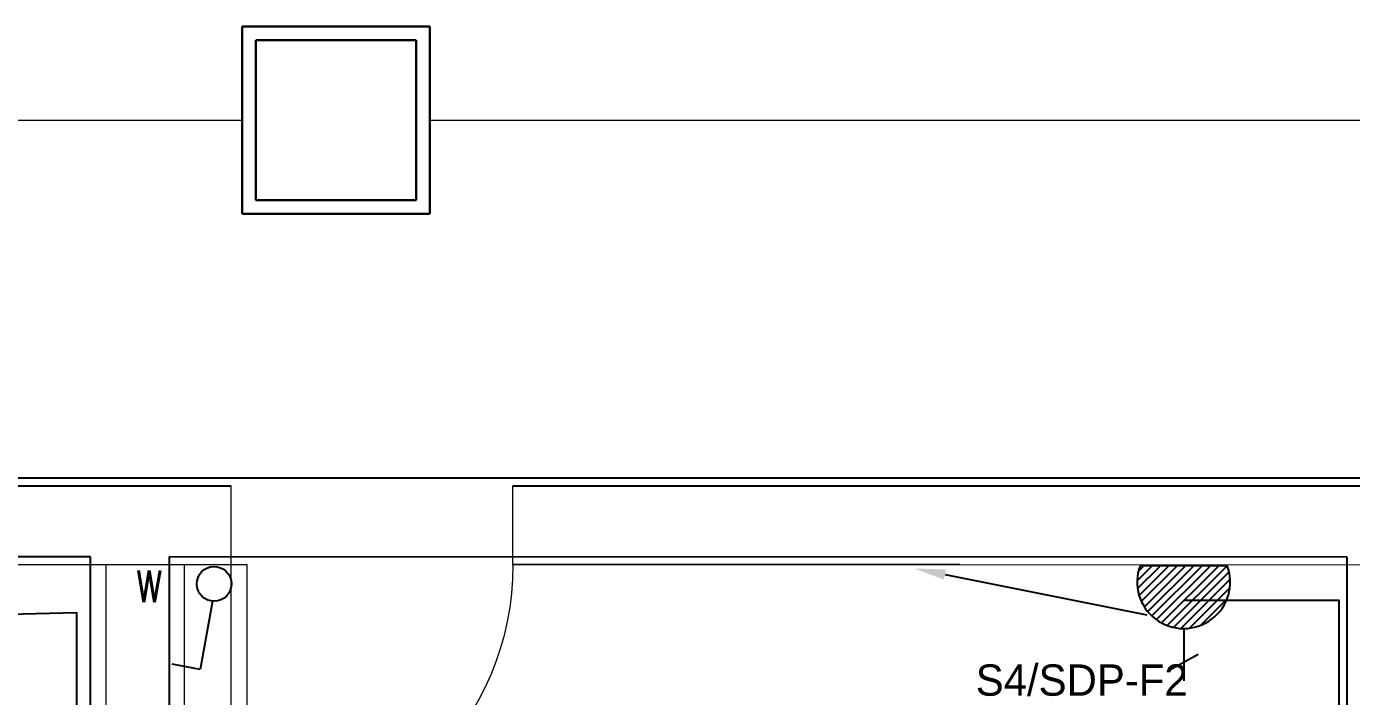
# Model space of a CAD drawing. Header units: inches. Extents: x 0 to 46333, y 12439 to 30520.
# Drawn here: x 11272 to 15500, y 18922 to 21060 of the extents above; entities that cross this region are included whole.
import ezdxf
from ezdxf import colors
from ezdxf.entities.mleader import LeaderData, LeaderLine
from ezdxf.enums import TextEntityAlignment as Align
from ezdxf.math import Vec2, Vec3

# ---------------------------------------------------------------- set-up
doc = ezdxf.new("R2010")
doc.units = ezdxf.units.IN
doc.header["$MEASUREMENT"] = 0
doc.layers.add('DLX_FL1_CONT', color=7, linetype='Continuous', true_color=0x969696)
doc.layers.add('DLX_FL1_LUM', color=7, linetype='Continuous', true_color=0xffd400)
for name, color, linetype, lineweight in [('DOOR', 2, 'Continuous', 0), ('E-LT-SW', 7, 'Continuous', 25), ('EQUIP', 6, 'Continuous', 0), ('FLOOR', 3, 'Continuous', 0), ('TEXT', 2, 'Continuous', 0), ('WALL', 7, 'Continuous', 0), ('WIRING', 3, 'Continuous', 0)]:
    doc.layers.add(name, color=color, linetype=linetype, lineweight=lineweight)
for name, color, linetype in [('E-PW-SYM', 7, 'Continuous'), ('E-PW-TXT', 2, 'Continuous'), ('Socket', 170, 'Continuous'), ('v.p', 7, 'Continuous'), ('veportes', 5, 'Continuous')]:
    doc.layers.add(name, color=color, linetype=linetype)
doc.styles.add('EN-SCL', font='swisscl.ttf')
doc.styles.add('ROMDIM', font='romans.shx', dxfattribs={"width": 0.65})

# ---------------------------------------------------------------- blocks, each defined once
blk = doc.blocks.new('first floor civil')
at = {"layer": 'DOOR', "color": 9}
blk.add_lwpolyline([(594640.5, 125237.5), (594690.5, 125237.5), (594690.5, 124337.5), (594640.5, 124337.5)], close=True, dxfattribs=at)
blk.add_arc((594640.5, 125237.5), 900, 270, 0, dxfattribs=at)
at = {"layer": 'EQUIP', "color": 9, "linetype": 'Continuous'}
for p, q in [((591539.3, 125489.2), (594640.5, 125489.2)), ((595539.3, 125489.2), (598240.5, 125489.2))]:
    blk.add_line(p, q, dxfattribs=at)
at = {"layer": 'EQUIP', "color": 9, "linetype": 'Continuous', "lineweight": -3}
for p, q in [((591539.3, 125489.2), (594640.5, 125489.2)), ((595539.3, 125489.2), (598640.6, 125489.2))]:
    blk.add_line(p, q, dxfattribs=at)
at = {"layer": 'FLOOR', "color": 9}
blk.add_line((595539.3, 125238.7), (595539.2, 125238.7), dxfattribs=at)
at = {"layer": 'WALL', "color": 9}
for p, q in [((594640.4, 125235.2), (594640.5, 125489.2)), ((595539.2, 125235.2), (595539.3, 125489.2)), ((596965.2, 125488.5), (595539.3, 125488.8)), ((591539.2, 125238.2), (594640.4, 125237.6)), ((594240.5, 125237.8), (594240.5, 121515.7)), ((594490.5, 125237.7), (594490.5, 121515.7)), ((596965.2, 125238.5), (595539.2, 125238.8)), ((595539.2, 125237.5), (598640.4, 125236.9))]:
    blk.add_line(p, q, dxfattribs=at)
blk = doc.blocks.new('SW01')
at = {"layer": 'E-LT-SW', "color": 7}
for p, q in [((41, 113.2), (222, 294.2)), ((222, 294.2), (296.4, 219.7))]:
    blk.add_line(p, q, dxfattribs=at)
blk.add_circle((0, 64), 64, dxfattribs=at)
blk = doc.blocks.new('E-S03')
at = {"layer": 'E-PW-SYM', "color": 4}
blk.add_line((0, 270), (0, 495), dxfattribs=at)
at = {"layer": 'E-PW-SYM', "color": 0}
for p, q in [((-62.8, 381.3), (62.8, 451)), ((-187.4, 0), (187.4, 0))]:
    blk.add_line(p, q, dxfattribs=at)
blk.add_arc((0, 69.9), 200.1, 339.5371, 200.4629, dxfattribs=at)
at = {"layer": 'E-PW-TXT', "style": 'EN-SCL'}
for tag, p in [('SOCKET3 ABB.', (185, 727.1)), ('SOCKET3', (534.2, 202.6))]:
    blk.add_attdef(tag, text='', height=250, dxfattribs=at).set_placement(p, align=Align.MIDDLE_CENTER)
blk = doc.blocks.new('S-WE-P')
at = {"layer": 'veportes', "linetype": 'Continuous'}
h = blk.add_hatch(dxfattribs=at)
h.set_pattern_fill('ANSI31', color=1, scale=125, style=0)
h.set_pattern_definition([(45, (27665.824, -14194.343), (-11.04854346, 11.04854346), [])])
edge = h.paths.add_edge_path()
edge.add_arc((560461.1, 115038), 122.5, 339.5371, 560.4629)
edge.add_line((560346.3, 114995.2), (560575.9, 114995.2))
at = {"layer": 'E-PW-SYM', "color": 4, "xscale": 0.6186868656768638, "yscale": 0.6186868656768638, "zscale": 0.6186868656768638}
blk.add_blockref('E-S03', (560461.1, 114993.5), dxfattribs=at)

msp = doc.modelspace()

# ---------------------------------------------------------------- linework, layer by layer
at = {"layer": 'DLX_FL1_CONT'}
for points in [[(2956.9, 19619.3, 0), (19495.4, 19619.3, 0)], [(11476.7, 19367.3, 0), (8769.2, 19367.7, 0)], [(11476.7, 15636.6, 0), (11476.7, 19367.3, 0)], [(11727.3, 19367.3, 0), (11727.3, 15636.7, 0)], [(15486.1, 19366.6, 0), (11727.3, 19367.3, 0)], [(15486.1, 15636.6, 0), (15486.1, 19366.6, 0)]]:
    msp.add_polyline3d(points, dxfattribs=at)
at = {"layer": 'DLX_FL1_LUM'}
for points in [[(11960.6, 21060.2, 0), (11960.6, 20461.9, 0)], [(11960.6, 20461.9, 0), (11960.6, 21060.2, 0)], [(11960.6, 21060.2, 0), (11960.6, 21060.2, 0)], [(12559, 21060.2, 0), (11960.6, 21060.2, 0)], [(11960.6, 21060.2, 0), (11960.6, 21060.2, 0)], [(11960.6, 21060.2, 0), (12559, 21060.2, 0)], [(11960.6, 21060.2, 0), (12559, 21060.2, 0)], [(11960.6, 20461.9, 0), (11960.6, 21060.2, 0)], [(12559, 21060.2, 0), (11960.6, 21060.2, 0)], [(11960.6, 21060.2, 0), (11960.6, 20461.9, 0)], [(12559, 20461.9, 0), (12559, 21060.2, 0)], [(12559, 21060.2, 0), (12559, 21060.2, 0)], [(12559, 21060.2, 0), (12559, 20461.9, 0)], [(12559, 21060.2, 0), (12559, 21060.2, 0)], [(12559, 21060.2, 0), (12559, 20461.9, 0)], [(12559, 20461.9, 0), (12559, 21060.2, 0)], [(12004.2, 21016.6, 0), (12004.2, 20505.5, 0)], [(12515.4, 21016.6, 0), (12004.2, 21016.6, 0)], [(12004.2, 20505.5, 0), (12004.2, 21016.6, 0)], [(12004.2, 21016.6, 0), (12515.4, 21016.6, 0)], [(12515.4, 20505.5, 0), (12515.4, 21016.6, 0)], [(12515.4, 21016.6, 0), (12515.4, 20505.5, 0)], [(12004.2, 20505.5, 0), (12515.4, 20505.5, 0)], [(12515.4, 20505.5, 0), (12004.2, 20505.5, 0)], [(11960.6, 20461.9, 0), (11960.6, 20461.9, 0)], [(11960.6, 20461.9, 0), (12559, 20461.9, 0)], [(12559, 20461.9, 0), (11960.6, 20461.9, 0)], [(11960.6, 20461.9, 0), (11960.6, 20461.9, 0)], [(12559, 20461.9, 0), (11960.6, 20461.9, 0)], [(11960.6, 20461.9, 0), (12559, 20461.9, 0)], [(12559, 20461.9, 0), (12559, 20461.9, 0)], [(12559, 20461.9, 0), (12559, 20461.9, 0)]]:
    msp.add_polyline3d(points, dxfattribs=at)
at = {"layer": 'Socket'}
for points in [[(12159.8, 17239.3), (12159.8, 15968), (12159.8, 15821.3), (12661.8, 15821.3), (14213.8, 15839.6), (15461.1, 15839.6), (15461.1, 19227.5), (14964.6, 19227.5)], [(8158.7, 16667.8), (8158.7, 15853.5), (11433.1, 15853.5), (11433.1, 17399.5), (11433.1, 19189), (10042, 19154.1)]]:
    msp.add_lwpolyline(points, dxfattribs=at)
at = {"layer": 'WIRING'}
for p, q in [((7735.3, 20761), (11960.6, 20761)), ((12559, 20761), (16784.3, 20761))]:
    msp.add_line(p, q, dxfattribs=at)

# ---------------------------------------------------------------- block references
at = {"layer": 'E-LT-SW', "xscale": 0.8650601911002301, "yscale": 0.8650601342922073, "zscale": 0.8650601323381149, "rotation": 214.6328205653797}
msp.add_blockref('SW01', (11839.6, 19326.6), dxfattribs=at)
at = {"layer": 'v.p', "color": 1, "linetype": 'Continuous'}
msp.add_blockref('first floor civil', (-582715.1, -105895.1), dxfattribs=at)
at = {"layer": 'veportes', "color": 1, "linetype": 'Continuous', "xscale": 1.2, "yscale": 1.2, "zscale": 1.2, "rotation": 180.0166567731082}
msp.add_blockref('S-WE-P', (687477.7, 157526.7), dxfattribs=at)

# ---------------------------------------------------------------- texts
at = {"layer": 'Socket', "insert": (14301.1, 19024), "char_height": 100, "attachment_point": 1}
msp.add_mtext_dynamic_manual_height_columns('S4/SDP-F2', width=484, gutter_width=1, heights=[0], dxfattribs=at)
at = {"layer": 'TEXT', "color": 2, "style": 'ROMDIM', "width": 0.8}
msp.add_text('W', height=101, dxfattribs=at).set_placement((11663.8, 19273.2), align=Align.MIDDLE)

# ---------------------------------------------------------------- leaders
at = {"layer": 'Socket'}
ml = msp.add_multileader_mtext('Standard', dxfattribs=at)
ml.set_content('', color=256)
ml.set_leader_properties()
ml.build(insert=Vec2(0, 0))
ml.multileader.update_dxf_attribs({"dogleg_length": 0.36, "arrow_head_size": 100})
ctx = ml.context
ctx.base_point, ctx.char_height, ctx.arrow_head_size, ctx.landing_gap_size, ctx.plane_origin, ctx.plane_x_axis, ctx.plane_y_axis = Vec3(14847.1, 19182.3), 0.18, 100, 0.09, Vec3(14105, 19330.1), Vec3(0.056994, -0.998375), Vec3(0.998375, 0.056994)
notes = []
notes.append((ctx, [(0, (1, 1, 0), (14847.1, 19182.6), (0.056994, -0.998375), 0.36, [(0, [(14105, 19330.1)], 0, [])])]))
ctx.mtext.insert, ctx.mtext.text_direction, ctx.mtext.rotation, ctx.mtext.flow_direction = Vec3(14847.2, 19182.2), Vec3(0.056994, -0.998375), 4.769414, 5
for ctx, leaders in notes:
    for number, flags, end, landing, length, lines in leaders:
        leader = LeaderData()
        leader.index, (leader.has_last_leader_line, leader.has_dogleg_vector, leader.attachment_direction) = number, flags
        leader.last_leader_point, leader.dogleg_vector, leader.dogleg_length = Vec3(end), Vec3(landing), length
        for number, points, colour, breaks in lines:
            line = LeaderLine()
            line.index, line.vertices, line.color, line.breaks = number, Vec3.list(points), colors.encode_raw_color(colour), breaks
            leader.lines.append(line)
        ctx.leaders.append(leader)

doc.saveas('drawing.dxf')
